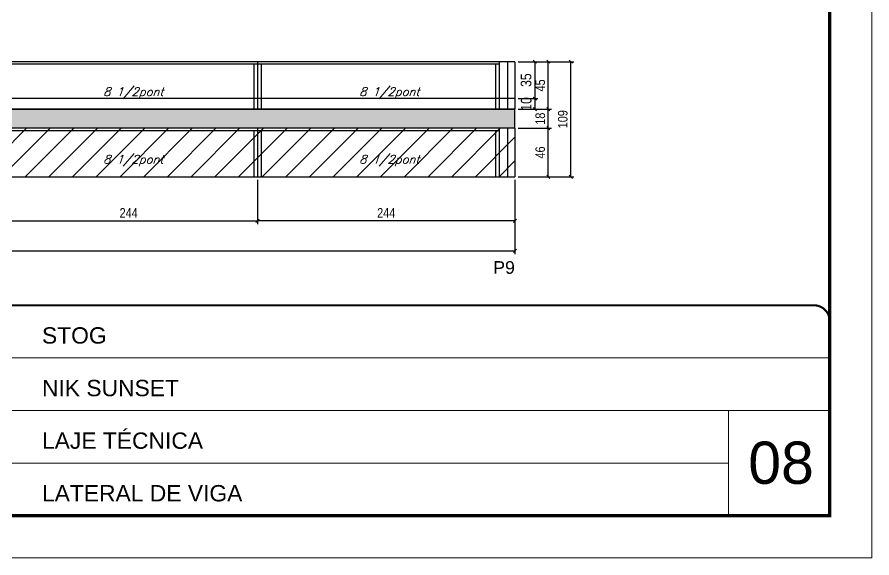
# Model space of a CAD drawing. Extents: x -10448 to -1189, y -11772 to 17235.
# Drawn here: x -5005 to -4195, y 14646 to 15158 of the extents above; entities that cross this region are included whole.
import ezdxf

# ---------------------------------------------------------------- set-up
doc = ezdxf.new("R2010")
doc.units = 0
doc.linetypes.add('CONTINUO', pattern=[0])
doc.linetypes.add('DASHED', pattern=[0.75, 0.5, -0.25])
for name, color, linetype in [('5', 5, 'Continuous'), ('COTA', 241, 'Continuous'), ('Painéis', 200, 'Continuous'), ('Reaproveitamento', 251, 'Continuous'), ('SARR_2.2x7', 40, 'Continuous'), ('SARR_3.5x7', 81, 'Continuous'), ('texto', 7, 'Continuous')]:
    doc.layers.add(name, color=color, linetype=linetype)
for name, color, linetype, lineweight in [('CARIMBO', 255, 'Continuous', 9), ('Folhas', 255, 'Continuous', 9), ('SARRAFO DE PRESSAO', 251, 'DASHED', 9)]:
    doc.layers.add(name, color=color, linetype=linetype, lineweight=lineweight)
doc.styles.add('ARIAL', font='arial.ttf')
doc.styles.add('COTA TECNICA', font='techl___.ttf', dxfattribs={"height": 10})
doc.styles.add('COTA TECNICA-50', font='techl___.ttf', dxfattribs={"height": 9})
doc.styles.add('Romans', font='romans.shx')
doc.styles.get("Standard").update_dxf_attribs({"font": 'arial.ttf'})
doc.dimstyles.new('COTA PAINEL-50', dxfattribs={"dimtxt": 9, "dimasz": 3, "dimexe": 3, "dimexo": 3, "dimgap": 3, "dimtad": 1, "dimdec": 1, "dimzin": 12, "dimdsep": 46, "dimtxsty": 'COTA TECNICA-50', "dimblk1": 'OBLIQUE', "dimblk2": 'OBLIQUE', "dimsah": 1, "dimcen": 0.9, "dimclrd": 4, "dimclre": 4, "dimclrt": 240, "dimadec": 1, "dimazin": 3, "dimtfac": 1, "dimtdec": 1, "dimtmove": 0, "dimatfit": 3, "dimfxl": 1, "dimtolj": 1, "dimtzin": 12, "dimarcsym": 0})
doc.dimstyles.new('PAINEL', dxfattribs={"dimtxt": 10, "dimasz": 3, "dimexe": 3, "dimexo": 3, "dimgap": 3, "dimtad": 1, "dimdec": 1, "dimzin": 12, "dimdsep": 46, "dimtxsty": 'COTA TECNICA', "dimblk1": 'OBLIQUE', "dimblk2": 'OBLIQUE', "dimsah": 1, "dimcen": 0.9, "dimclrd": 4, "dimclre": 4, "dimclrt": 240, "dimadec": 1, "dimazin": 3, "dimtfac": 1, "dimtdec": 1, "dimtmove": 0, "dimatfit": 3, "dimfxl": 1, "dimtolj": 1, "dimtzin": 12, "dimarcsym": 0})

# ---------------------------------------------------------------- blocks, each defined once
blk = doc.blocks.new('9999999999')
at = {"color": 30, "linetype": 'CONTINUO'}
for p, q in [((98564.56, 34379.64), (99583.98, 34379.64)), ((98564.56, 34329.83), (99487.98, 34329.83)), ((99583.98, 34329.83), (99487.98, 34329.83)), ((99487.98, 34329.83), (99487.98, 34230.21)), ((98564.56, 34280.02), (99487.98, 34280.02))]:
    blk.add_line(p, q, dxfattribs=at)
at = {"color": 30, "linetype": 'CONTINUO', "const_width": 2}
blk.add_lwpolyline([(99583.98, 34230.21), (99583.98, 34414.45, 0.414214), (99568.98, 34429.45), (98228.98, 34429.45, 0.414214), (98213.98, 34414.45), (98213.98, 34245.21, 0.414214), (98228.98, 34230.21), (99583.98, 34230.21)], format="xyb", dxfattribs=at)
at = {"layer": 'Folhas'}
blk.add_lwpolyline([(98138.98, 34190.21), (99623.98, 34190.21), (99623.98, 35240.21), (98138.98, 35240.21)], close=True, dxfattribs=at)
at = {"layer": 'Folhas', "color": 30, "const_width": 3}
blk.add_lwpolyline([(98213.98, 34230.21), (99583.98, 34230.21), (99583.98, 35200.21), (98213.98, 35200.21)], close=True, dxfattribs=at)
at = {"color": 7, "linetype": 'Continuous', "ltscale": 5, "style": 'ARIAL'}
for s, height, p in [('STOG', 15.483, (98837.68, 34393.13)), ('NIK SUNSET', 15.483, (98837.68, 34343.32)), ('LAJE TÉCNICA', 15.4829, (98837.68, 34293.51)), ('LATERAL DE VIGA', 15.4829, (98837.68, 34243.7))]:
    blk.add_text(s, height=height, dxfattribs=at).set_placement(p)
blk = doc.blocks.new('_Oblique')
at = {"color": 0, "linetype": 'ByBlock', "lineweight": -2}
blk.add_line((-0.5, -0.5), (0.5, 0.5), dxfattribs=at)
blk = doc.blocks.new('*D91')
at = {"layer": 'COTA', "color": 4, "linetype": 'ByBlock', "lineweight": -2, "transparency": 16777216}
for p, q in [((-5020.94, 15003.57), (-5020.94, 14961.82)), ((-4776.94, 15003.57), (-4776.94, 14961.82)), ((-5020.94, 14964.82), (-4776.94, 14964.82))]:
    blk.add_line(p, q, dxfattribs=at)
at = {"layer": 'Defpoints', "color": 0, "linetype": 'ByBlock', "transparency": 16777216}
for p in [(-5020.94, 15006.57), (-4776.94, 15006.57), (-4776.94, 14964.82)]:
    blk.add_point(p, dxfattribs=at)
at = {"layer": 'COTA', "color": 4, "linetype": 'ByBlock', "lineweight": -2, "transparency": 16777216, "xscale": 3, "yscale": 3, "zscale": 3, "rotation": 180}
blk.add_blockref('_Oblique', (-5020.94, 14964.82), dxfattribs=at)
at = {"layer": 'COTA', "color": 4, "linetype": 'ByBlock', "lineweight": -2, "transparency": 16777216, "xscale": 3, "yscale": 3, "zscale": 3}
blk.add_blockref('_Oblique', (-4776.94, 14964.82), dxfattribs=at)
at = {"layer": 'COTA', "color": 240, "linetype": 'ByBlock', "transparency": 16777216, "insert": (-4898.94, 14972.38), "char_height": 9, "attachment_point": 5, "style": 'COTA TECNICA-50'}
blk.add_mtext('\\A1;244', dxfattribs=at)
blk = doc.blocks.new('*D93')
at = {"layer": 'COTA', "color": 4, "linetype": 'ByBlock', "lineweight": -2, "transparency": 16777216}
for p, q in [((-4776.94, 15003.57), (-4776.94, 14961.82)), ((-4532.94, 15003.57), (-4532.94, 14961.82)), ((-4532.94, 14964.82), (-4776.94, 14964.82))]:
    blk.add_line(p, q, dxfattribs=at)
at = {"layer": 'Defpoints', "color": 0, "linetype": 'ByBlock', "transparency": 16777216}
for p in [(-4776.94, 15006.57), (-4532.94, 15006.57), (-4776.94, 14964.82)]:
    blk.add_point(p, dxfattribs=at)
at = {"layer": 'COTA', "color": 4, "linetype": 'ByBlock', "lineweight": -2, "transparency": 16777216, "xscale": 3, "yscale": 3, "zscale": 3, "rotation": 180}
blk.add_blockref('_Oblique', (-4776.94, 14964.82), dxfattribs=at)
at = {"layer": 'COTA', "color": 4, "linetype": 'ByBlock', "lineweight": -2, "transparency": 16777216, "xscale": 3, "yscale": 3, "zscale": 3}
blk.add_blockref('_Oblique', (-4532.94, 14964.82), dxfattribs=at)
at = {"layer": 'COTA', "color": 240, "linetype": 'ByBlock', "transparency": 16777216, "insert": (-4654.94, 14972.38), "char_height": 9, "attachment_point": 5, "style": 'COTA TECNICA-50'}
blk.add_mtext('\\A1;244', dxfattribs=at)
blk = doc.blocks.new('*D98')
at = {"layer": 'COTA', "color": 4, "linetype": 'ByBlock', "lineweight": -2, "transparency": 16777216}
for p, q in [((-4529.94, 15052.57), (-4498.37, 15052.57)), ((-4501.37, 15006.57), (-4501.37, 15052.57)), ((-4529.94, 15006.57), (-4498.37, 15006.57))]:
    blk.add_line(p, q, dxfattribs=at)
at = {"layer": 'Defpoints', "color": 0, "linetype": 'ByBlock', "transparency": 16777216}
for p in [(-4532.94, 15052.57), (-4501.37, 15052.57), (-4532.94, 15006.57)]:
    blk.add_point(p, dxfattribs=at)
at = {"layer": 'COTA', "color": 4, "linetype": 'ByBlock', "lineweight": -2, "transparency": 16777216, "xscale": 3, "yscale": 3, "zscale": 3}
for p, rotation in [((-4501.37, 15052.57), 90), ((-4501.37, 15006.57), 270)]:
    blk.add_blockref('_Oblique', p, dxfattribs=dict(at, rotation=rotation))
at = {"layer": 'COTA', "color": 240, "linetype": 'ByBlock', "transparency": 16777216, "insert": (-4508.97, 15029.57), "char_height": 9, "attachment_point": 5, "rotation": 90, "style": 'COTA TECNICA-50'}
blk.add_mtext('\\A1;46', dxfattribs=at)
blk = doc.blocks.new('*D99')
at = {"layer": 'COTA', "color": 4, "linetype": 'ByBlock', "lineweight": -2, "transparency": 16777216}
for p, q in [((-5508.94, 15003.57), (-5508.94, 14933.42)), ((-4532.94, 15003.57), (-4532.94, 14933.42)), ((-5508.94, 14936.42), (-4532.94, 14936.42))]:
    blk.add_line(p, q, dxfattribs=at)
at = {"layer": 'Defpoints', "color": 0, "linetype": 'ByBlock', "transparency": 16777216}
for p in [(-5508.94, 15006.57), (-4532.94, 15006.57), (-4532.94, 14936.42)]:
    blk.add_point(p, dxfattribs=at)
at = {"layer": 'COTA', "color": 4, "linetype": 'ByBlock', "lineweight": -2, "transparency": 16777216, "xscale": 3, "yscale": 3, "zscale": 3, "rotation": 180}
blk.add_blockref('_Oblique', (-5508.94, 14936.42), dxfattribs=at)
at = {"layer": 'COTA', "color": 4, "linetype": 'ByBlock', "lineweight": -2, "transparency": 16777216, "xscale": 3, "yscale": 3, "zscale": 3}
blk.add_blockref('_Oblique', (-4532.94, 14936.42), dxfattribs=at)
at = {"layer": 'COTA', "color": 240, "linetype": 'ByBlock', "transparency": 16777216, "insert": (-5020.94, 14944.04), "char_height": 9, "attachment_point": 5, "style": 'COTA TECNICA-50'}
blk.add_mtext('\\A1;976', dxfattribs=at)
blk = doc.blocks.new('*D101')
at = {"layer": 'COTA', "color": 4, "linetype": 'ByBlock', "lineweight": -2, "transparency": 16777216}
for p, q in [((-4529.94, 15070.57), (-4498.37, 15070.57)), ((-4501.37, 15052.57), (-4501.37, 15070.57)), ((-4529.94, 15052.57), (-4498.37, 15052.57))]:
    blk.add_line(p, q, dxfattribs=at)
at = {"layer": 'Defpoints', "color": 0, "linetype": 'ByBlock', "transparency": 16777216}
for p in [(-4532.94, 15070.57), (-4501.37, 15070.57), (-4532.94, 15052.57)]:
    blk.add_point(p, dxfattribs=at)
at = {"layer": 'COTA', "color": 4, "linetype": 'ByBlock', "lineweight": -2, "transparency": 16777216, "xscale": 3, "yscale": 3, "zscale": 3}
for p, rotation in [((-4501.37, 15070.57), 90), ((-4501.37, 15052.57), 270)]:
    blk.add_blockref('_Oblique', p, dxfattribs=dict(at, rotation=rotation))
at = {"layer": 'COTA', "color": 240, "linetype": 'ByBlock', "transparency": 16777216, "insert": (-4508.96, 15061.57), "char_height": 9, "attachment_point": 5, "rotation": 90, "style": 'COTA TECNICA-50'}
blk.add_mtext('\\A1;18', dxfattribs=at)
blk = doc.blocks.new('*D102')
at = {"layer": 'COTA', "color": 4, "linetype": 'ByBlock', "lineweight": -2, "transparency": 16777216}
for p, q in [((-4529.94, 15115.57), (-4477.03, 15115.57)), ((-4480.03, 15006.57), (-4480.03, 15115.57)), ((-4529.94, 15006.57), (-4477.03, 15006.57))]:
    blk.add_line(p, q, dxfattribs=at)
at = {"layer": 'Defpoints', "color": 0, "linetype": 'ByBlock', "transparency": 16777216}
for p in [(-4532.94, 15115.57), (-4480.03, 15115.57), (-4532.94, 15006.57)]:
    blk.add_point(p, dxfattribs=at)
at = {"layer": 'COTA', "color": 4, "linetype": 'ByBlock', "lineweight": -2, "transparency": 16777216, "xscale": 3, "yscale": 3, "zscale": 3}
for p, rotation in [((-4480.03, 15115.57), 90), ((-4480.03, 15006.57), 270)]:
    blk.add_blockref('_Oblique', p, dxfattribs=dict(at, rotation=rotation))
at = {"layer": 'COTA', "color": 240, "linetype": 'ByBlock', "transparency": 16777216, "insert": (-4487.64, 15061.07), "char_height": 9, "attachment_point": 5, "rotation": 90, "style": 'COTA TECNICA-50'}
blk.add_mtext('\\A1;109', dxfattribs=at)
blk = doc.blocks.new('*D120')
at = {"layer": 'COTA', "color": 4, "linetype": 'ByBlock', "lineweight": -2, "transparency": 16777216}
for p, q in [((-4529.94, 15115.57), (-4498.37, 15115.57)), ((-4501.37, 15070.57), (-4501.37, 15115.57)), ((-4529.94, 15070.57), (-4498.37, 15070.57))]:
    blk.add_line(p, q, dxfattribs=at)
at = {"layer": 'Defpoints', "color": 0, "linetype": 'ByBlock', "transparency": 16777216}
for p in [(-4532.94, 15115.57), (-4501.37, 15115.57), (-4532.94, 15070.57)]:
    blk.add_point(p, dxfattribs=at)
at = {"layer": 'COTA', "color": 4, "linetype": 'ByBlock', "lineweight": -2, "transparency": 16777216, "xscale": 3, "yscale": 3, "zscale": 3}
for p, rotation in [((-4501.37, 15115.57), 90), ((-4501.37, 15070.57), 270)]:
    blk.add_blockref('_Oblique', p, dxfattribs=dict(at, rotation=rotation))
at = {"layer": 'COTA', "color": 240, "linetype": 'ByBlock', "transparency": 16777216, "insert": (-4508.97, 15093.07), "char_height": 9, "attachment_point": 5, "rotation": 90, "style": 'COTA TECNICA-50'}
blk.add_mtext('\\A1;45', dxfattribs=at)
blk = doc.blocks.new('*D739')
at = {"layer": 'COTA', "color": 4, "lineweight": -2, "transparency": 16777216}
for p, q in [((-4529.94, 15115.57), (-4511.16, 15115.57)), ((-4514.16, 15115.57), (-4514.16, 15080.54)), ((-4529.94, 15080.54), (-4511.16, 15080.54))]:
    blk.add_line(p, q, dxfattribs=at)
at = {"layer": 'Defpoints', "color": 0, "transparency": 16777216}
for p in [(-4532.94, 15115.57), (-4532.94, 15080.54), (-4514.16, 15080.54)]:
    blk.add_point(p, dxfattribs=at)
at = {"layer": 'COTA', "color": 4, "lineweight": -2, "transparency": 16777216, "xscale": 3, "yscale": 3, "zscale": 3}
for p, rotation in [((-4514.16, 15115.57), 90), ((-4514.16, 15080.54), 270)]:
    blk.add_blockref('_Oblique', p, dxfattribs=dict(at, rotation=rotation))
at = {"layer": 'COTA', "color": 240, "transparency": 16777216, "insert": (-4522.38, 15098.06), "char_height": 10, "attachment_point": 5, "rotation": 90, "style": 'COTA TECNICA'}
blk.add_mtext('\\A1;35', dxfattribs=at)
blk = doc.blocks.new('*D740')
at = {"layer": 'COTA', "color": 4, "lineweight": -2, "transparency": 16777216}
for p, q in [((-4529.94, 15080.54), (-4511.16, 15080.54)), ((-4514.16, 15080.54), (-4514.16, 15070.57)), ((-4529.94, 15070.57), (-4511.16, 15070.57))]:
    blk.add_line(p, q, dxfattribs=at)
at = {"layer": 'Defpoints', "color": 0, "transparency": 16777216}
for p in [(-4532.94, 15080.54), (-4532.94, 15070.57), (-4514.16, 15070.57)]:
    blk.add_point(p, dxfattribs=at)
at = {"layer": 'COTA', "color": 4, "lineweight": -2, "transparency": 16777216, "xscale": 3, "yscale": 3, "zscale": 3}
for p, rotation in [((-4514.16, 15080.54), 90), ((-4514.16, 15070.57), 270)]:
    blk.add_blockref('_Oblique', p, dxfattribs=dict(at, rotation=rotation))
at = {"layer": 'COTA', "color": 240, "transparency": 16777216, "insert": (-4522.26, 15075.56), "char_height": 10, "attachment_point": 5, "rotation": 90, "style": 'COTA TECNICA'}
blk.add_mtext('\\A1;10', dxfattribs=at)

msp = doc.modelspace()

# ---------------------------------------------------------------- hatches: boundary and pattern name
at = {"layer": 'COTA', "linetype": 'ByBlock'}
h = msp.add_hatch(dxfattribs=at)
h.set_pattern_fill('AR-CONC', color=256, scale=0.03)
h.set_pattern_definition([(50, (-136299.2827, -17247.257), (5.46554007, -0.47817257), [0.5715, -6.2865]), (355, (-136299.2827, -17247.257), (-1.05730264, 5.73170536), [0.4572, -5.02921753]), (100.4514447, (-136298.827, -17247.297), (4.40823741, 5.25353256), [0.48570026, -5.34270734]), (46.1842, (-136299.283, -17245.733), (8.13237123, -1.26126984), [0.85725, -9.42975]), (96.6355576, (-136298.605, -17245.838), (7.122124, 7.42278374), [0.7285507, -8.01406824]), (351.184151, (-136299.283, -17245.733), (7.122124, 7.42278374), [0.685799, -7.54379196]), (21, (-136298.5207, -17246.114), (4.54843174, -3.06795595), [0.5715, -6.2865]), (326, (-136298.5207, -17246.114), (1.85406085, 5.52563898), [0.4572, -5.0292]), (71.451445, (-136298.1417, -17246.37), (6.40249258, 2.45768307), [0.48570026, -5.34269813]), (37.5, (-136299.2827, -17247.2571), (0.092658098, 2.536651166), [0, -4.96824, 0, -5.1054, 0, -5.04825]), (7.5, (-136299.2827, -17247.257), (2.004589875, 3.005417245), [0, -2.91084, 0, -4.85394, 0, -1.92405]), (327.5, (-136300.982, -17247.2571), (4.067717855, -0.17186232), [0, -1.905, 0, -5.9436, 0, -7.8867]), (317.5, (-136301.744, -17247.257), (4.44387544, 0.76279473), [0, -2.4765, 0, -3.94716, 0, -5.6007])])
h.paths.add_polyline_path([(-4532.94, 15052.57), (-4532.94, 15070.57), (-5508.94, 15070.57), (-5508.94, 15052.57)])
at = {"layer": 'Reaproveitamento'}
h = msp.add_hatch(dxfattribs=at)
h.set_pattern_fill('ANSI31', color=256, scale=5)
h.paths.add_polyline_path([(-4776.94, 15052.57), (-5020.94, 15052.57), (-5020.94, 15006.57), (-4776.94, 15006.57)])
h = msp.add_hatch(dxfattribs=at)
h.set_pattern_fill('ANSI31', color=256, scale=5)
h.paths.add_polyline_path([(-4532.94, 15006.57), (-4532.94, 15052.57), (-4776.94, 15052.57), (-4776.94, 15006.57)])

# ---------------------------------------------------------------- linework, layer by layer
at = {"layer": 'COTA', "linetype": 'ByBlock'}
for p, q in [((-4532.94, 15070.57), (-5508.94, 15070.57)), ((-4532.94, 15052.57), (-4532.94, 15070.57))]:
    msp.add_line(p, q, dxfattribs=at)
at = {"layer": 'Painéis', "linetype": 'Continuous'}
for p, q in [((-4532.94, 15115.57), (-5508.94, 15115.57)), ((-4776.94, 15115.57), (-4776.94, 15070.57)), ((-4532.94, 15115.57), (-4532.94, 15070.57)), ((-4532.94, 15080.57), (-5508.94, 15080.57)), ((-5508.94, 15070.57), (-4532.94, 15070.57)), ((-4532.94, 15052.57), (-5508.94, 15052.57)), ((-4776.94, 15052.57), (-4776.94, 15006.57)), ((-4532.94, 15052.57), (-4532.94, 15006.57)), ((-5508.94, 15006.57), (-4532.94, 15006.57))]:
    msp.add_line(p, q, dxfattribs=at)
at = {"layer": 'SARR_2.2x7', "linetype": 'Continuous'}
for p, q in [((-5020.94, 15113.37), (-4776.94, 15113.37)), ((-4776.94, 15113.37), (-4547.94, 15113.37)), ((-4539.94, 15115.57), (-4539.94, 15070.57)), ((-5020.94, 15050.37), (-4776.94, 15050.37)), ((-4776.94, 15050.37), (-4547.94, 15050.37)), ((-4539.94, 15052.57), (-4539.94, 15006.57))]:
    msp.add_line(p, q, dxfattribs=at)
at = {"layer": 'SARR_3.5x7'}
for p, q in [((-4780.44, 15113.37), (-4780.44, 15070.57)), ((-4776.94, 15115.57), (-4776.94, 15070.57)), ((-4773.44, 15113.37), (-4773.44, 15070.57)), ((-4551.44, 15113.37), (-4551.44, 15070.57)), ((-4547.94, 15115.57), (-4547.94, 15070.57)), ((-4780.44, 15050.37), (-4780.44, 15006.57)), ((-4776.94, 15052.57), (-4776.94, 15006.57)), ((-4773.44, 15050.37), (-4773.44, 15006.57)), ((-4551.44, 15050.37), (-4551.44, 15006.57)), ((-4547.94, 15052.57), (-4547.94, 15006.57))]:
    msp.add_line(p, q, dxfattribs=at)

# ---------------------------------------------------------------- block references
at = {"layer": 'SARRAFO DE PRESSAO', "color": 6, "linetype": 'ByBlock'}
msp.add_blockref('9999999999', (-103818.76, -19544.55), dxfattribs=at)

# ---------------------------------------------------------------- texts
at = {"layer": '5', "linetype": 'Continuous'}
msp.add_text('P9', height=12, rotation=359.99996, dxfattribs=at).set_placement((-4553.55, 14914.66))
at = {"layer": 'CARIMBO', "style": 'ARIAL'}
msp.add_text('08', height=40, dxfattribs=at).set_placement((-4311.92, 14715.8))
at = {"layer": 'texto', "color": 2, "char_height": 8, "attachment_point": 5, "style": 'Romans'}
for insert in [(-4894.48, 15085.84), (-4651.94, 15085.85), (-4894.48, 15021.84), (-4651.94, 15021.85)]:
    msp.add_mtext('{\\Q19;\\C256;8 1/2pont}', dxfattribs=dict(at, insert=insert))

# ---------------------------------------------------------------- dimensions: what is measured, and where the dimension line sits
at = {"layer": 'COTA', "linetype": 'ByBlock'}
for base, p1, p2, picture, middle in [((-4480.03, 15115.57), (-4532.94, 15006.57), (-4532.94, 15115.57), '*D102', (-4487.64, 15061.07)), ((-4501.37, 15115.57), (-4532.94, 15070.57), (-4532.94, 15115.57), '*D120', (-4508.97, 15093.07)), ((-4501.37, 15070.57), (-4532.94, 15052.57), (-4532.94, 15070.57), '*D101', (-4508.96, 15061.57)), ((-4501.37, 15052.57), (-4532.94, 15006.57), (-4532.94, 15052.57), '*D98', (-4508.97, 15029.57))]:
    dim = msp.add_linear_dim(base=base, p1=p1, p2=p2, angle=90, dimstyle='COTA PAINEL-50', dxfattribs=at)
    dim.commit()
    dim.dimension.update_dxf_attribs({"geometry": picture, "text_midpoint": middle})
at = {"layer": 'COTA'}
dim = msp.add_linear_dim(base=(-4514.16, 15080.54), p1=(-4532.94, 15115.57), p2=(-4532.94, 15080.54), angle=90, dimstyle='PAINEL', dxfattribs=at)
dim.commit()
dim.dimension.update_dxf_attribs({"geometry": '*D739', "text_midpoint": (-4522.38, 15098.06)})
dim = msp.add_linear_dim(base=(-4514.16, 15070.57), p1=(-4532.94, 15080.54), p2=(-4532.94, 15070.57), angle=90, dimstyle='PAINEL', dxfattribs=at)
dim.commit()
dim.dimension.update_dxf_attribs({"geometry": '*D740', "text_midpoint": (-4514.16, 15075.56), "dimtype": 160})
at = {"layer": 'COTA', "linetype": 'ByBlock'}
dim = msp.add_linear_dim(base=(-4532.94, 14936.42), p1=(-5508.94, 15006.57), p2=(-4532.94, 15006.57), dimstyle='COTA PAINEL-50', dxfattribs=at)
dim.commit()
dim.dimension.update_dxf_attribs({"geometry": '*D99', "text_midpoint": (-5020.94, 14944.04)})
dim = msp.add_linear_dim(base=(-4776.94, 14964.82), p1=(-5020.94, 15006.57), p2=(-4776.94, 15006.57), dimstyle='COTA PAINEL-50', override={"dimarcsym": 1}, dxfattribs=at)
dim.commit()
dim.dimension.update_dxf_attribs({"geometry": '*D91', "text_midpoint": (-4898.94, 14972.38)})
dim = msp.add_linear_dim(base=(-4776.94, 14964.82), p1=(-4532.94, 15006.57), p2=(-4776.94, 15006.57), dimstyle='COTA PAINEL-50', override={"dimarcsym": 1}, dxfattribs=at)
dim.commit()
dim.dimension.update_dxf_attribs({"geometry": '*D93', "text_midpoint": (-4654.94, 14964.82), "dimtype": 160})

doc.saveas('drawing.dxf')
